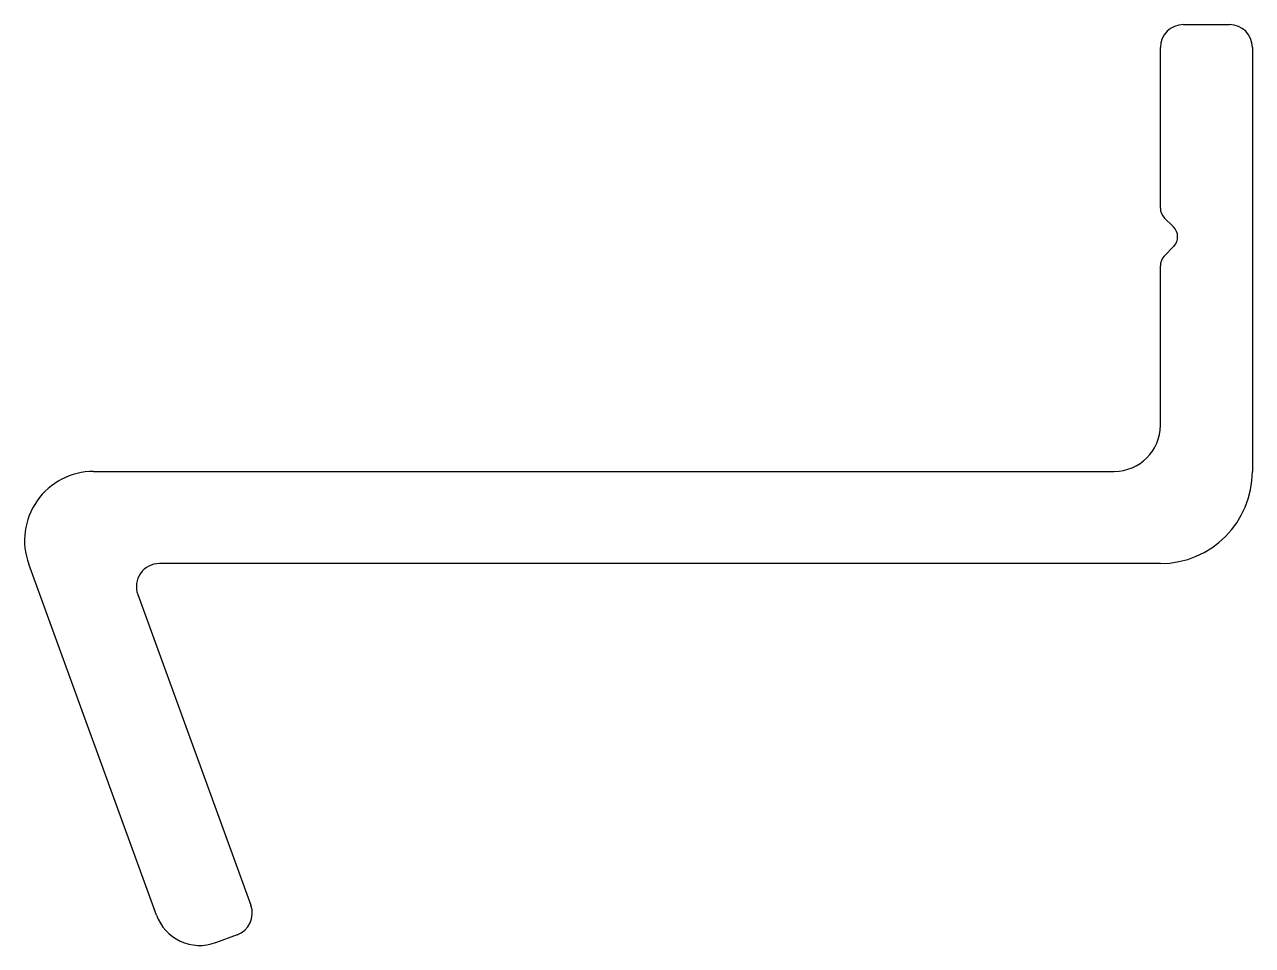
# Model space of a CAD drawing. Extents: x 1044.1 to 1070.8, y 413.5 to 433.5.
import ezdxf

# ---------------------------------------------------------------- set-up
doc = ezdxf.new("R2010")
doc.units = 0
doc.layers.add('CIZGI', color=7, linetype='CONTINUOUS')

msp = doc.modelspace()

# ---------------------------------------------------------------- linework, layer by layer
at = {"layer": 'CIZGI', "color": 0, "linetype": 'BYBLOCK'}
for p, q in [((1069.263, 433.48), (1070.263, 433.48)), ((1068.763, 429.495), (1068.763, 432.98)), ((1070.763, 432.98), (1070.763, 423.78)), ((1069.048, 429.09), (1068.853, 429.28)), ((1068.848, 428.455), (1069.053, 428.666)), ((1068.763, 424.78), (1068.763, 428.246)), ((1045.596, 423.78), (1067.763, 423.78)), ((1046.96, 414.147), (1044.187, 421.767)), ((1068.763, 421.78), (1047.024, 421.78)), ((1046.554, 421.109), (1049.01, 414.361)), ((1048.712, 413.72), (1048.242, 413.549))]:
    msp.add_line(p, q, dxfattribs=at)
for centre, radius, start, end in [((1069.263, 432.98), 0.5, 90, 180), ((1070.263, 432.98), 0.5, 360, 90), ((1069.063, 429.495), 0.3, 180, 225.6928), ((1068.839, 428.875), 0.3, 315.6928, 45.6928), ((1069.063, 428.246), 0.3, 135.6928, 180), ((1067.763, 424.78), 1, 270, 360), ((1045.596, 422.28), 1.5, 90, 200), ((1068.763, 423.78), 2, 270, 0), ((1047.024, 421.28), 0.5, 90, 200), ((1047.9, 414.489), 1, 200, 290), ((1048.541, 414.19), 0.5, 290, 20)]:
    msp.add_arc(centre, radius, start, end, dxfattribs=at)

doc.saveas('drawing.dxf')
